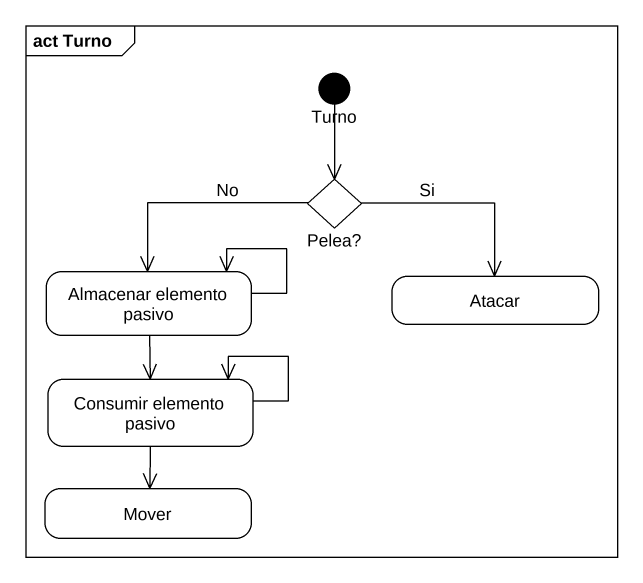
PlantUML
@startuml
mainframe act Turno
hide empty description
state Turno <<start>>
state "Pelea?" as Pelea <<choice>>
state "Almacenar elemento pasivo" as Almacenar_elemento_pasivo
state Atacar
state "Consumir elemento pasivo" as Consumir_elemento_pasivo
state Mover
Turno --> Pelea
Pelea -left-> Almacenar_elemento_pasivo : No
Pelea --> Atacar : Si
Almacenar_elemento_pasivo --> Almacenar_elemento_pasivo
Almacenar_elemento_pasivo --> Consumir_elemento_pasivo
Consumir_elemento_pasivo --> Consumir_elemento_pasivo
Consumir_elemento_pasivo --> Mover
@enduml
